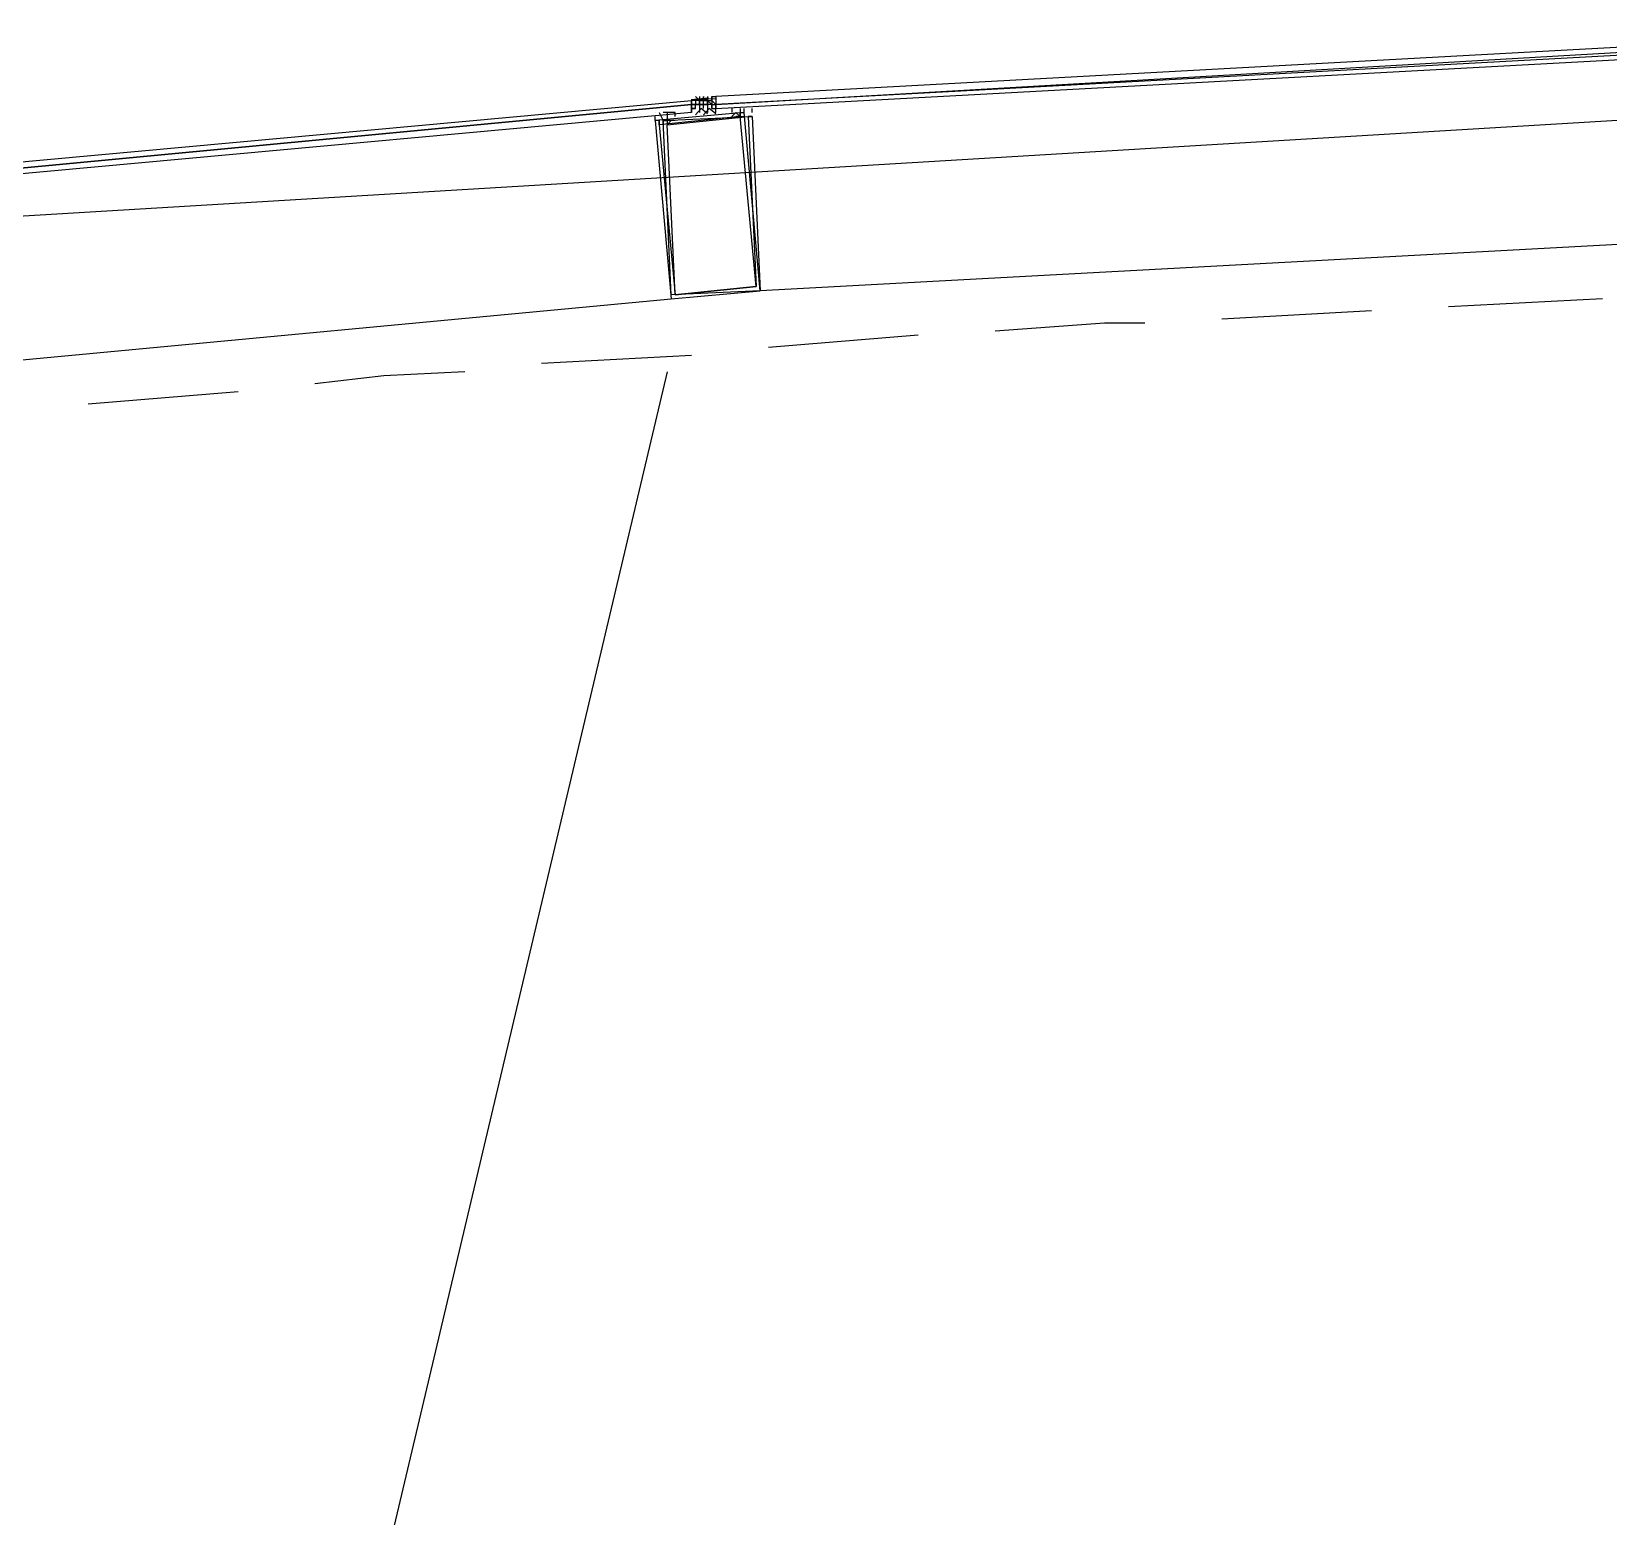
# Model space of a CAD drawing. Header units: feet. Extents: x -84 to 198, y -22 to 181.
# Drawn here: x 77.41 to 82.61, y 149.17 to 154.06 of the extents above; entities that cross this region are included whole.
import ezdxf

# ---------------------------------------------------------------- set-up
doc = ezdxf.new("R2010")
doc.units = ezdxf.units.FT
doc.layers.add('A-AREA-UNIDAD', color=30, linetype='CONTINUOUS')
doc.layers.add('A-LINEA', color=7, linetype='CONTINUOUS')

msp = doc.modelspace()

# ---------------------------------------------------------------- linework, layer by layer
at = {"layer": 'A-AREA-UNIDAD'}
msp.add_lwpolyline([(86.112, 153.9733), (76.032, 153.3689), (67.2, 152.0533), (60.16, 150.4533), (60.08, 150.2578), (59.44, 150.2578), (56.48, 149.4222)], dxfattribs=at)
at = {"layer": 'A-LINEA'}
for p, q in [((79.5854, 153.8338), (79.6431, 153.8391)), ((79.5867, 153.8311), (79.5867, 153.8311)), ((79.6, 153.8311), (79.5867, 153.8311)), ((79.6, 153.8311), (79.5867, 153.8311)), ((79.5867, 153.8178), (79.5867, 153.8311)), ((79.5867, 153.8311), (79.5867, 153.8311)), ((79.5867, 153.8311), (79.5867, 153.8311)), ((79.5867, 153.8311), (79.5867, 153.8311)), ((79.5867, 153.8311), (79.5867, 153.8311)), ((79.5867, 153.8311), (79.5867, 153.8311)), ((79.5867, 153.8311), (79.5867, 153.8311)), ((79.5867, 153.8311), (79.5867, 153.8311)), ((79.5867, 153.8311), (79.5867, 153.8311)), ((79.5867, 153.8311), (79.5867, 153.8311)), ((79.5867, 153.8178), (79.5867, 153.8311)), ((79.5867, 153.8178), (79.5867, 153.8311)), ((79.5867, 153.8311), (79.5867, 153.8311)), ((79.5867, 153.8311), (79.5867, 153.8311)), ((79.5867, 153.8311), (79.5867, 153.8311)), ((79.5867, 153.8311), (79.5867, 153.8311)), ((79.5867, 153.8311), (79.5867, 153.8311)), ((79.5867, 153.8311), (79.5867, 153.8178)), ((79.5867, 153.8311), (79.5867, 153.8311)), ((79.6, 153.8444), (79.6133, 153.8311)), ((79.6, 153.8311), (79.6, 153.8311)), ((79.6, 153.8311), (79.6, 153.8311)), ((79.6, 153.8311), (79.6, 153.8311)), ((79.6, 153.8311), (79.6, 153.8311)), ((79.6, 153.8311), (79.6, 153.8311)), ((79.6, 153.8311), (79.6, 153.8311)), ((79.6133, 153.8311), (79.6, 153.8311)), ((79.6, 153.8311), (79.6, 153.8311)), ((79.6, 153.8311), (79.6, 153.8311)), ((79.6133, 153.8311), (79.6, 153.8311)), ((79.6, 153.8311), (79.6, 153.8311)), ((79.6133, 153.8311), (79.6, 153.8311)), ((79.6, 153.8311), (79.6, 153.8311)), ((79.6, 153.8311), (79.6, 153.8311)), ((79.6089, 153.8346), (79.6668, 153.8378)), ((79.6133, 153.8444), (79.6133, 153.8444)), ((79.6133, 153.8444), (79.6133, 153.8311)), ((79.6133, 153.8444), (79.6133, 153.8311)), ((79.6133, 153.8311), (79.6133, 153.8311)), ((79.6133, 153.8311), (79.6267, 153.8311)), ((79.6133, 153.8311), (79.6267, 153.8311)), ((79.6267, 153.8311), (79.6133, 153.8311)), ((79.6133, 153.8311), (79.6133, 153.8311)), ((79.6133, 153.8311), (79.6133, 153.8311)), ((79.6133, 153.8311), (79.6133, 153.8311)), ((79.6267, 153.8311), (79.6133, 153.8311)), ((79.6267, 153.8311), (79.6133, 153.8311)), ((79.6133, 153.8311), (79.6133, 153.8178)), ((79.6133, 153.8311), (79.6133, 153.8311)), ((79.6133, 153.8311), (79.6133, 153.8178)), ((79.6133, 153.8311), (79.6267, 153.8311)), ((79.6133, 153.8311), (79.6133, 153.8311)), ((79.6133, 153.8311), (79.6133, 153.8311)), ((79.6267, 153.8311), (79.6133, 153.8311)), ((79.6133, 153.8311), (79.6133, 153.8311)), ((79.6133, 153.8311), (79.6133, 153.8311)), ((79.6133, 153.8311), (79.6133, 153.8311)), ((79.6133, 153.8311), (79.6133, 153.8311)), ((79.6133, 153.8311), (79.6133, 153.8311)), ((79.6133, 153.8311), (79.6133, 153.8311)), ((79.6133, 153.8178), (79.6133, 153.8311)), ((79.6133, 153.8311), (79.6133, 153.8311)), ((79.6133, 153.8311), (79.6133, 153.8311)), ((79.6133, 153.8311), (79.6133, 153.8311)), ((79.6133, 153.8311), (79.6133, 153.8311)), ((79.6133, 153.8311), (79.6133, 153.8311)), ((79.6133, 153.8311), (79.6133, 153.8311)), ((79.6133, 153.8311), (79.6133, 153.8311)), ((79.6133, 153.8311), (79.6133, 153.8311)), ((79.6267, 153.8311), (79.6133, 153.8311)), ((79.6133, 153.8311), (79.6133, 153.8311)), ((79.6133, 153.8311), (79.6133, 153.8311)), ((79.6133, 153.8311), (79.6133, 153.8311)), ((79.6133, 153.8311), (79.6133, 153.8311)), ((79.6133, 153.8311), (79.6133, 153.8311)), ((79.6133, 153.8311), (79.6133, 153.8311)), ((79.6133, 153.8311), (79.6133, 153.8311)), ((79.6133, 153.8311), (79.6133, 153.8311)), ((79.6133, 153.8311), (79.6133, 153.8311)), ((79.6133, 153.8311), (79.6133, 153.8311)), ((79.6133, 153.8311), (79.6267, 153.8311)), ((79.6133, 153.8311), (79.6133, 153.8311)), ((79.6133, 153.8311), (79.6133, 153.8178)), ((79.6133, 153.8311), (79.6133, 153.8311)), ((79.6133, 153.8311), (79.6133, 153.8311)), ((79.6133, 153.8311), (79.6133, 153.8311)), ((79.6133, 153.8311), (79.6133, 153.8311)), ((79.6133, 153.8311), (79.6133, 153.8311)), ((79.6133, 153.8178), (79.6133, 153.8311)), ((79.6133, 153.8311), (79.6133, 153.8311)), ((79.6133, 153.8311), (79.6133, 153.8311)), ((79.6133, 153.8311), (79.6133, 153.8311)), ((79.6267, 153.8311), (79.6267, 153.8444)), ((79.6267, 153.8311), (79.6267, 153.8444)), ((79.6267, 153.8444), (79.6267, 153.8444)), ((79.6267, 153.8444), (79.6267, 153.8444)), ((79.6267, 153.8444), (79.6267, 153.8311)), ((79.6267, 153.8311), (79.6267, 153.8311)), ((79.6267, 153.8311), (79.6267, 153.8311)), ((79.6267, 153.8178), (79.6267, 153.8311)), ((79.6267, 153.8311), (79.64, 153.8311)), ((79.6267, 153.8311), (79.6267, 153.8311)), ((79.6267, 153.8311), (79.6267, 153.8311)), ((79.6267, 153.8311), (79.6267, 153.8311)), ((79.6267, 153.8311), (79.6267, 153.8311)), ((79.6267, 153.8311), (79.6267, 153.8311)), ((79.6267, 153.8311), (79.6267, 153.8311)), ((79.6267, 153.8311), (79.6267, 153.8311)), ((79.6267, 153.8311), (79.6267, 153.8311)), ((79.6267, 153.8311), (79.6267, 153.8311)), ((79.6267, 153.8311), (79.6267, 153.8311)), ((79.6267, 153.8311), (79.6267, 153.8311)), ((79.6267, 153.8311), (79.6267, 153.8311)), ((79.6267, 153.8311), (79.6267, 153.8311)), ((79.6267, 153.8311), (79.6267, 153.8311)), ((79.6267, 153.8311), (79.6267, 153.8311)), ((79.6267, 153.8311), (79.6267, 153.8311)), ((79.6267, 153.8311), (79.6267, 153.8311)), ((79.6267, 153.8311), (79.6267, 153.8311)), ((79.6267, 153.8311), (79.6267, 153.8311)), ((79.6267, 153.8311), (79.6267, 153.8311)), ((79.6267, 153.8311), (79.6267, 153.8311)), ((79.64, 153.8311), (79.6267, 153.8311)), ((79.64, 153.8311), (79.6267, 153.8311)), ((79.6267, 153.8311), (79.6267, 153.8311)), ((79.64, 153.8311), (79.6267, 153.8311)), ((79.64, 153.8311), (79.6267, 153.8311)), ((79.6267, 153.8178), (79.6267, 153.8311)), ((79.6267, 153.8311), (79.6267, 153.8311)), ((79.6267, 153.8311), (79.6267, 153.8311)), ((79.6267, 153.8311), (79.6267, 153.8311)), ((79.6267, 153.8311), (79.6267, 153.8311)), ((79.6267, 153.8311), (79.6267, 153.8311)), ((79.6267, 153.8311), (79.6267, 153.8311)), ((79.6267, 153.8311), (79.6267, 153.8311)), ((79.6267, 153.8311), (79.6267, 153.8311)), ((79.6267, 153.8311), (79.6267, 153.8311)), ((79.6267, 153.8311), (79.6267, 153.8311)), ((79.6267, 153.8311), (79.6267, 153.8311)), ((79.6267, 153.8311), (79.6267, 153.8311)), ((79.6267, 153.8311), (79.6267, 153.8311)), ((79.6267, 153.8311), (79.6267, 153.8311)), ((79.6267, 153.8311), (79.6267, 153.8311)), ((79.6267, 153.8311), (79.6267, 153.8311)), ((79.6267, 153.8311), (79.6267, 153.8311)), ((79.6267, 153.8311), (79.6267, 153.8311)), ((79.6267, 153.8311), (79.6267, 153.8311)), ((79.6267, 153.8311), (79.6267, 153.8311)), ((79.6267, 153.8311), (79.6267, 153.8311)), ((79.6267, 153.8311), (79.6267, 153.8311)), ((79.6267, 153.8311), (79.6267, 153.8311)), ((79.6267, 153.8311), (79.6267, 153.8311)), ((79.6267, 153.8311), (79.6267, 153.8311)), ((79.64, 153.8444), (79.64, 153.8444)), ((79.64, 153.8444), (79.64, 153.8444)), ((79.64, 153.8444), (79.64, 153.8444)), ((79.64, 153.8311), (79.64, 153.8311)), ((79.64, 153.8311), (79.64, 153.8311)), ((79.64, 153.8311), (79.64, 153.8311)), ((79.64, 153.8311), (79.64, 153.8311)), ((79.64, 153.8311), (79.64, 153.8311)), ((79.64, 153.8178), (79.64, 153.8311)), ((79.64, 153.8311), (79.64, 153.8311)), ((79.64, 153.8311), (79.64, 153.8311)), ((79.64, 153.8311), (79.64, 153.8311)), ((79.64, 153.8311), (79.64, 153.8311)), ((79.64, 153.8311), (79.6533, 153.8311)), ((79.64, 153.8311), (79.64, 153.8311)), ((79.64, 153.8311), (79.64, 153.8311)), ((79.64, 153.8311), (79.64, 153.8311)), ((79.64, 153.8311), (79.64, 153.8311)), ((79.64, 153.8311), (79.64, 153.8311)), ((79.64, 153.8311), (79.64, 153.8311)), ((79.64, 153.8311), (79.64, 153.8311)), ((79.64, 153.8311), (79.64, 153.8311)), ((79.64, 153.8311), (79.64, 153.8311)), ((79.64, 153.8311), (79.6533, 153.8178)), ((79.64, 153.8311), (79.64, 153.8178)), ((79.64, 153.8311), (79.64, 153.8311)), ((79.64, 153.8311), (79.64, 153.8311)), ((79.64, 153.8311), (79.64, 153.8311)), ((79.64, 153.8311), (79.64, 153.8311)), ((79.64, 153.8311), (79.64, 153.8311)), ((79.64, 153.8311), (79.64, 153.8311)), ((79.64, 153.8311), (79.64, 153.8311)), ((79.64, 153.8178), (79.64, 153.8311)), ((79.64, 153.8311), (79.64, 153.8311)), ((79.64, 153.8311), (79.64, 153.8311)), ((79.64, 153.8311), (79.64, 153.8311)), ((79.6533, 153.8444), (79.6533, 153.8444)), ((79.6533, 153.8444), (79.6533, 153.8444)), ((79.6533, 153.8444), (79.6533, 153.8444)), ((79.6533, 153.8444), (79.6533, 153.8444)), ((79.6533, 153.8444), (79.6533, 153.8444)), ((79.6533, 153.8311), (79.6533, 153.8444)), ((79.6533, 153.8311), (79.6533, 153.8444)), ((79.6533, 153.8444), (79.6533, 153.8444)), ((79.6533, 153.8444), (79.6533, 153.8311)), ((79.6533, 153.8444), (79.6533, 153.8444)), ((79.6533, 153.8444), (79.6533, 153.8444)), ((79.6533, 153.8444), (79.6533, 153.8444)), ((79.6533, 153.8444), (79.6533, 153.8444)), ((79.6533, 153.8311), (79.6533, 153.8311)), ((79.6533, 153.8311), (79.6533, 153.8311)), ((79.6533, 153.8311), (79.6533, 153.8311)), ((79.6533, 153.8311), (79.6533, 153.8311)), ((79.6533, 153.8311), (79.6533, 153.8311)), ((79.6533, 153.8311), (79.6533, 153.8311)), ((79.6533, 153.8311), (79.6533, 153.8311)), ((79.6533, 153.8311), (79.6533, 153.8311)), ((79.6533, 153.8311), (79.6533, 153.8311)), ((79.6533, 153.8311), (79.6533, 153.8311)), ((79.6533, 153.8311), (79.6533, 153.8311)), ((79.6533, 153.8311), (79.6533, 153.8311)), ((79.6533, 153.8311), (79.6533, 153.8311)), ((79.6533, 153.8311), (79.6533, 153.8311)), ((79.6533, 153.8311), (79.6533, 153.8311)), ((79.6533, 153.8311), (79.6533, 153.8311)), ((79.6533, 153.8311), (79.6533, 153.8311)), ((79.6533, 153.8311), (79.6533, 153.8311)), ((79.6533, 153.8311), (79.6533, 153.8311)), ((79.6533, 153.8311), (79.6533, 153.8311)), ((79.6533, 153.8311), (79.6533, 153.8178)), ((79.6533, 153.8311), (79.6533, 153.8311)), ((79.6533, 153.8311), (79.6533, 153.8311)), ((79.6533, 153.8311), (79.6533, 153.8311)), ((79.6533, 153.8311), (79.6533, 153.8178)), ((79.6533, 153.8311), (79.6533, 153.8311)), ((79.6533, 153.8311), (79.6533, 153.8311)), ((79.6533, 153.8311), (79.6533, 153.8311)), ((79.6533, 153.8311), (79.6533, 153.8311)), ((79.6667, 153.8444), (79.6667, 153.8444)), ((79.6667, 153.8444), (79.6667, 153.8444)), ((79.4667, 153.7911), (79.4667, 153.7911)), ((79.48, 153.7911), (79.48, 153.7911)), ((79.48, 153.7778), (79.48, 153.7778)), ((79.4933, 153.7911), (79.4933, 153.7911)), ((79.4933, 153.7778), (79.4933, 153.7778)), ((79.5067, 153.7911), (79.5067, 153.7911)), ((79.5067, 153.7778), (79.5067, 153.7778)), ((79.5867, 153.8044), (79.5867, 153.8178)), ((79.5867, 153.8178), (79.5867, 153.8178)), ((79.6, 153.8178), (79.5867, 153.8178)), ((79.5867, 153.8178), (79.5867, 153.8178)), ((79.5867, 153.8178), (79.5867, 153.8178)), ((79.5867, 153.8178), (79.5867, 153.8178)), ((79.5867, 153.8178), (79.5867, 153.8178)), ((79.5867, 153.8178), (79.5867, 153.8178)), ((79.5867, 153.8178), (79.5867, 153.8178)), ((79.5867, 153.8178), (79.5867, 153.8178)), ((79.6, 153.8178), (79.5867, 153.8178)), ((79.5867, 153.8178), (79.5867, 153.8178)), ((79.5867, 153.8178), (79.6, 153.8178)), ((79.5867, 153.8178), (79.5867, 153.8178)), ((79.5867, 153.8044), (79.5867, 153.8044)), ((79.5867, 153.8044), (79.5867, 153.8044)), ((79.5867, 153.8044), (79.5867, 153.8044)), ((79.5867, 153.8044), (79.6, 153.8044)), ((79.5867, 153.8044), (79.5867, 153.8044)), ((79.5867, 153.8044), (79.5867, 153.8044)), ((79.6, 153.8044), (79.5867, 153.8044)), ((79.5867, 153.8044), (79.5867, 153.8044)), ((79.5867, 153.8044), (79.5867, 153.8044)), ((79.5867, 153.8044), (79.5867, 153.8044)), ((79.5867, 153.8044), (79.5867, 153.8044)), ((79.5867, 153.7911), (79.5867, 153.7911)), ((79.5867, 153.7911), (79.5867, 153.7911)), ((79.5867, 153.7911), (79.5867, 153.7911)), ((79.5867, 153.7911), (79.5867, 153.7911)), ((79.6, 153.8044), (79.6, 153.8178)), ((79.6, 153.8178), (79.6, 153.8178)), ((79.6, 153.8178), (79.6, 153.8178)), ((79.6, 153.8178), (79.6, 153.8178)), ((79.6, 153.8178), (79.6, 153.8178)), ((79.6, 153.8178), (79.6, 153.8178)), ((79.6, 153.8178), (79.6, 153.8178)), ((79.6, 153.8178), (79.6, 153.8178)), ((79.6, 153.8178), (79.6, 153.8178)), ((79.6, 153.8178), (79.6, 153.8178)), ((79.6, 153.8178), (79.6, 153.8178)), ((79.6, 153.8178), (79.6, 153.8178)), ((79.6, 153.8178), (79.6, 153.8178)), ((79.6, 153.8178), (79.6, 153.8178)), ((79.6, 153.8178), (79.6, 153.8178)), ((79.6, 153.8178), (79.6, 153.8178)), ((79.6, 153.8178), (79.6, 153.8178)), ((79.6, 153.8178), (79.6, 153.8178)), ((79.6, 153.8178), (79.6, 153.8178)), ((79.6, 153.8178), (79.6, 153.8178)), ((79.6, 153.8178), (79.6, 153.8178)), ((79.6, 153.8178), (79.6, 153.8178)), ((79.6, 153.8178), (79.6, 153.8178)), ((79.6, 153.8178), (79.6, 153.8178)), ((79.6, 153.8178), (79.6, 153.8178)), ((79.6, 153.8178), (79.6, 153.8178)), ((79.6, 153.8178), (79.6, 153.8178)), ((79.6, 153.8178), (79.6, 153.8178)), ((79.6, 153.8178), (79.6, 153.8178)), ((79.6, 153.8178), (79.6, 153.8178)), ((79.6, 153.8178), (79.6, 153.8178)), ((79.6, 153.8178), (79.6, 153.8178)), ((79.6, 153.8178), (79.6, 153.8178)), ((79.6, 153.8178), (79.6, 153.8178)), ((79.6, 153.8178), (79.6, 153.8178)), ((79.6, 153.8178), (79.6, 153.8178)), ((79.6, 153.8044), (79.6, 153.8044)), ((79.6, 153.8044), (79.6, 153.8044)), ((79.6, 153.8044), (79.6, 153.8044)), ((79.6, 153.8044), (79.6, 153.8044)), ((79.6, 153.8044), (79.6, 153.8044)), ((79.6133, 153.8178), (79.6133, 153.8178)), ((79.6133, 153.8178), (79.6133, 153.8178)), ((79.6133, 153.8178), (79.6267, 153.8178)), ((79.6133, 153.8178), (79.6133, 153.8178)), ((79.6133, 153.8178), (79.6133, 153.8178)), ((79.6133, 153.8178), (79.6133, 153.8178)), ((79.6133, 153.8178), (79.6133, 153.8178)), ((79.6133, 153.8178), (79.6133, 153.8178)), ((79.6133, 153.8178), (79.6133, 153.8178)), ((79.6133, 153.8178), (79.6133, 153.8178)), ((79.6133, 153.8178), (79.6133, 153.8178)), ((79.6133, 153.8178), (79.6133, 153.8178)), ((79.6133, 153.8178), (79.6133, 153.8178)), ((79.6133, 153.8178), (79.6133, 153.8178)), ((79.6133, 153.8178), (79.6133, 153.8178)), ((79.6133, 153.8178), (79.6133, 153.8178)), ((79.6133, 153.8178), (79.6133, 153.8178)), ((79.6133, 153.8178), (79.6133, 153.8178)), ((79.6133, 153.8178), (79.6133, 153.8178)), ((79.6133, 153.8178), (79.6133, 153.8178)), ((79.6133, 153.8178), (79.6133, 153.8178)), ((79.6133, 153.8178), (79.6133, 153.8178)), ((79.6133, 153.8178), (79.6133, 153.8178)), ((79.6133, 153.8178), (79.6133, 153.8178)), ((79.6133, 153.8178), (79.6133, 153.8178)), ((79.6133, 153.8178), (79.6133, 153.8178)), ((79.6133, 153.8178), (79.6133, 153.8178)), ((79.6133, 153.8178), (79.6133, 153.8178)), ((79.6133, 153.8178), (79.6133, 153.8178)), ((79.6133, 153.8178), (79.6133, 153.8178)), ((79.6133, 153.8178), (79.6133, 153.8178)), ((79.6267, 153.8178), (79.6133, 153.8178)), ((79.6133, 153.8178), (79.6133, 153.8178)), ((79.6133, 153.8178), (79.6133, 153.8178)), ((79.6133, 153.8178), (79.6133, 153.8178)), ((79.6267, 153.8178), (79.6133, 153.8178)), ((79.6267, 153.8178), (79.6133, 153.8178)), ((79.6133, 153.8178), (79.6133, 153.8178)), ((79.6133, 153.8178), (79.6133, 153.8178)), ((79.6133, 153.8178), (79.6133, 153.8178)), ((79.6133, 153.8178), (79.6133, 153.8178)), ((79.6133, 153.8178), (79.6133, 153.8178)), ((79.6133, 153.8178), (79.6133, 153.8178)), ((79.6133, 153.8178), (79.6133, 153.8178)), ((79.6133, 153.8178), (79.6133, 153.8178)), ((79.6133, 153.8178), (79.6133, 153.8178)), ((79.6133, 153.8178), (79.6133, 153.8178)), ((79.6133, 153.8178), (79.6133, 153.8178)), ((79.6133, 153.8178), (79.6133, 153.8178)), ((79.6133, 153.8044), (79.6133, 153.8044)), ((79.6133, 153.8044), (79.6133, 153.8044)), ((79.6133, 153.8044), (79.6133, 153.8044)), ((79.6133, 153.8044), (79.6133, 153.8044)), ((79.6133, 153.8044), (79.6133, 153.8044)), ((79.6133, 153.8044), (79.6133, 153.8044)), ((79.6133, 153.8044), (79.6133, 153.8044)), ((79.6133, 153.8044), (79.6133, 153.8044)), ((79.6133, 153.8044), (79.6133, 153.8044)), ((79.6133, 153.8044), (79.6133, 153.8044)), ((79.6133, 153.8044), (79.6133, 153.8044)), ((79.6133, 153.8044), (79.6133, 153.8044)), ((79.6133, 153.8044), (79.6133, 153.8044)), ((79.6133, 153.8044), (79.6133, 153.8044)), ((79.6133, 153.8044), (79.6133, 153.8044)), ((79.6133, 153.8044), (79.6133, 153.8044)), ((79.6133, 153.8044), (79.6133, 153.8044)), ((79.6267, 153.8178), (79.6267, 153.8178)), ((79.6267, 153.8178), (79.6267, 153.8178)), ((79.6267, 153.8178), (79.6267, 153.8178)), ((79.6267, 153.8178), (79.6267, 153.8178)), ((79.6267, 153.8178), (79.6267, 153.8178)), ((79.6267, 153.8178), (79.6267, 153.8178)), ((79.6267, 153.8178), (79.6267, 153.8178)), ((79.6267, 153.8178), (79.6267, 153.8178)), ((79.6267, 153.8178), (79.6267, 153.8178)), ((79.6267, 153.8178), (79.6267, 153.8178)), ((79.6267, 153.8178), (79.6267, 153.8178)), ((79.6267, 153.8178), (79.6267, 153.8178)), ((79.6267, 153.8178), (79.6267, 153.8178)), ((79.6267, 153.8178), (79.6267, 153.8178)), ((79.6267, 153.8178), (79.6267, 153.8178)), ((79.6267, 153.8178), (79.6267, 153.8178)), ((79.6267, 153.8178), (79.6267, 153.8178)), ((79.6267, 153.8178), (79.6267, 153.8178)), ((79.6267, 153.8178), (79.6267, 153.8178)), ((79.6267, 153.8178), (79.6267, 153.8178)), ((79.6267, 153.8178), (79.6267, 153.8178)), ((79.64, 153.8178), (79.6267, 153.8178)), ((79.6267, 153.8178), (79.6267, 153.8178)), ((79.6267, 153.8178), (79.6267, 153.8178)), ((79.64, 153.8178), (79.6267, 153.8178)), ((79.6267, 153.8178), (79.6267, 153.8178)), ((79.6267, 153.8178), (79.6267, 153.8178)), ((79.6267, 153.8178), (79.6267, 153.8178)), ((79.6267, 153.8178), (79.6267, 153.8178)), ((79.6267, 153.8178), (79.6267, 153.8178)), ((79.6267, 153.8178), (79.6267, 153.8178)), ((79.64, 153.8178), (79.6267, 153.8178)), ((79.6267, 153.8178), (79.6267, 153.8178)), ((79.6267, 153.8044), (79.6267, 153.8178)), ((79.6267, 153.8178), (79.6267, 153.8178)), ((79.6267, 153.8178), (79.6267, 153.8178)), ((79.6267, 153.8178), (79.6267, 153.8178)), ((79.6267, 153.8178), (79.6267, 153.8178)), ((79.6267, 153.8178), (79.6267, 153.8178)), ((79.6267, 153.8178), (79.6267, 153.8178)), ((79.6267, 153.8178), (79.6267, 153.8178)), ((79.6267, 153.8178), (79.6267, 153.8178)), ((79.6267, 153.8178), (79.6267, 153.8178)), ((79.6267, 153.8178), (79.6267, 153.8178)), ((79.6267, 153.8178), (79.6267, 153.8178)), ((79.6267, 153.8178), (79.6267, 153.8178)), ((79.6267, 153.8178), (79.64, 153.8178)), ((79.6267, 153.8178), (79.64, 153.8178)), ((79.6267, 153.8044), (79.6267, 153.8044)), ((79.6267, 153.8044), (79.6267, 153.8044)), ((79.6267, 153.8044), (79.6267, 153.8044)), ((79.6267, 153.8044), (79.6267, 153.8044)), ((79.6267, 153.8044), (79.6267, 153.8044)), ((79.64, 153.8178), (79.64, 153.8178)), ((79.64, 153.8178), (79.64, 153.8178)), ((79.64, 153.8178), (79.64, 153.8178)), ((79.64, 153.8178), (79.64, 153.8178)), ((79.64, 153.8178), (79.64, 153.8178)), ((79.64, 153.8178), (79.64, 153.8178)), ((79.64, 153.8178), (79.64, 153.8178)), ((79.64, 153.8178), (79.64, 153.8178)), ((79.6533, 153.8178), (79.64, 153.8178)), ((79.64, 153.8178), (79.64, 153.8178)), ((79.6533, 153.8178), (79.64, 153.8178)), ((79.64, 153.8178), (79.64, 153.8178)), ((79.64, 153.8178), (79.64, 153.8178)), ((79.64, 153.8178), (79.64, 153.8178)), ((79.64, 153.8178), (79.64, 153.8178)), ((79.64, 153.8178), (79.64, 153.8178)), ((79.64, 153.8178), (79.64, 153.8178)), ((79.64, 153.8178), (79.64, 153.8178)), ((79.64, 153.8178), (79.64, 153.8178)), ((79.64, 153.8178), (79.64, 153.8178)), ((79.64, 153.8178), (79.64, 153.8178)), ((79.64, 153.8178), (79.64, 153.8178)), ((79.64, 153.8178), (79.64, 153.8178)), ((79.64, 153.8178), (79.64, 153.8178)), ((79.64, 153.8178), (79.64, 153.8178)), ((79.64, 153.8178), (79.64, 153.8178)), ((79.64, 153.8178), (79.64, 153.8178)), ((79.64, 153.8178), (79.64, 153.8178)), ((79.64, 153.8178), (79.64, 153.8178)), ((79.64, 153.8178), (79.64, 153.8178)), ((79.64, 153.8178), (79.64, 153.8178)), ((79.64, 153.8044), (79.64, 153.8044)), ((79.64, 153.8044), (79.64, 153.8044)), ((79.64, 153.8044), (79.64, 153.8044)), ((79.64, 153.8044), (79.64, 153.8044)), ((79.64, 153.8044), (79.64, 153.8044)), ((79.64, 153.8044), (79.64, 153.8044)), ((79.64, 153.8044), (79.64, 153.8044)), ((79.64, 153.8044), (79.64, 153.8044)), ((79.64, 153.8044), (79.64, 153.8044)), ((79.64, 153.8044), (79.64, 153.8044)), ((79.64, 153.8044), (79.64, 153.8044)), ((79.64, 153.8044), (79.64, 153.8044)), ((79.64, 153.8044), (79.64, 153.8044)), ((79.64, 153.8044), (79.64, 153.8044)), ((79.6533, 153.8178), (79.6533, 153.8178)), ((79.6533, 153.8178), (79.6533, 153.8178)), ((79.6533, 153.8178), (79.6667, 153.8178)), ((79.6533, 153.8178), (79.6667, 153.8178)), ((79.6533, 153.8178), (79.6533, 153.8178)), ((79.6533, 153.8178), (79.6533, 153.8178)), ((79.6533, 153.8178), (79.6533, 153.8178)), ((79.6533, 153.8178), (79.6533, 153.8178)), ((79.6533, 153.8178), (79.6533, 153.8178)), ((79.6533, 153.8178), (79.6533, 153.8178)), ((79.6533, 153.8178), (79.6533, 153.8178)), ((79.6533, 153.8178), (79.6533, 153.8178)), ((79.6533, 153.8178), (79.6533, 153.8044)), ((79.6533, 153.8178), (79.6533, 153.8044)), ((79.6533, 153.8178), (79.6533, 153.8178)), ((79.6533, 153.8178), (79.6533, 153.8178)), ((79.6533, 153.8178), (79.6533, 153.8178)), ((79.6533, 153.8178), (79.6533, 153.8178)), ((79.6533, 153.8178), (79.6533, 153.8178)), ((79.6533, 153.8178), (79.6533, 153.8178)), ((79.6533, 153.8178), (79.6533, 153.8178)), ((79.6533, 153.8178), (79.6533, 153.8178)), ((79.6533, 153.8178), (79.6533, 153.8178)), ((79.6533, 153.8044), (79.6533, 153.8044)), ((79.6533, 153.8044), (79.6667, 153.8044)), ((79.6533, 153.8044), (79.6533, 153.8044)), ((79.6533, 153.8044), (79.6533, 153.8044)), ((79.6533, 153.8044), (79.6533, 153.8044)), ((79.6533, 153.8044), (79.6533, 153.8044)), ((79.6533, 153.8044), (79.6533, 153.8044)), ((79.6667, 153.8178), (79.6667, 153.8178)), ((79.6667, 153.8178), (79.6667, 153.8178)), ((79.6667, 153.8178), (79.6667, 153.8178)), ((79.6667, 153.8044), (79.6667, 153.8044)), ((79.6667, 153.8044), (79.6667, 153.8044)), ((79.6667, 153.8044), (79.6667, 153.8044)), ((79.6667, 153.8044), (79.6667, 153.8044)), ((79.6667, 153.7911), (79.6667, 153.7911)), ((79.7333, 153.8044), (79.7333, 153.8044)), ((79.7333, 153.8044), (79.7333, 153.8044)), ((79.76, 153.8178), (79.76, 153.8178)), ((79.76, 153.8044), (79.76, 153.8044)), ((79.76, 153.8044), (79.76, 153.8044)), ((79.76, 153.7778), (79.76, 153.7778)), ((79.7733, 153.7778), (79.7733, 153.7778)), ((79.48, 153.7644), (79.48, 153.7644)), ((79.4933, 153.7644), (79.4933, 153.7511)), ((79.5067, 153.7644), (79.5067, 153.7644)), ((83.52, 153.4044), (79.8133, 153.2044)), ((75.8267, 152.8311), (79.52, 153.1778)), ((82.5867, 153.1778), (82.08, 153.1511)), ((81.8267, 153.1378), (81.3333, 153.1111)), ((80.3333, 153.0578), (79.84, 153.0178)), ((79.5867, 152.9911), (79.0933, 152.9644)), ((79.5067, 152.9378), (77.48, 144.3778)), ((78.0933, 152.8711), (77.6, 152.8311))]:
    msp.add_line(p, q, dxfattribs=at)
for points in [[(83.6, 154.0578), (79.6667, 153.8444), (79.6667, 153.8178), (83.6, 154.0444), (83.6, 154.0578)], [(83.6, 154.0311), (79.6667, 153.8178), (79.6667, 153.8044), (83.6, 154.0178), (83.6, 154.0311)], [(75.6533, 153.4711), (79.5867, 153.8311), (79.5867, 153.8178), (75.6533, 153.4444), (75.6533, 153.4578), (75.6533, 153.4711)], [(79.5867, 153.7911), (79.5867, 153.8044), (79.5867, 153.8178), (79.5867, 153.8311)], [(79.6133, 153.8311), (79.6133, 153.8178), (79.6, 153.8178), (79.6133, 153.8178), (79.6133, 153.8044), (79.6133, 153.7911)], [(79.6133, 153.8311), (79.6, 153.8311), (79.6, 153.8178)], [(79.6267, 153.8178), (79.6267, 153.8178), (79.6267, 153.8311)], [(79.6267, 153.8178), (79.6267, 153.8178), (79.6267, 153.8311)], [(79.64, 153.8444), (79.64, 153.8178), (79.64, 153.8044), (79.64, 153.7911)], [(79.6667, 153.7911), (79.6667, 153.8044), (79.6667, 153.8178), (79.6533, 153.8311), (79.6533, 153.8444), (79.6667, 153.8444)], [(75.6533, 153.4444), (79.5867, 153.8178), (79.5867, 153.8044), (79.5867, 153.7911), (75.6533, 153.4311), (75.6533, 153.4444)], [(79.52, 153.1778), (79.8133, 153.2044), (79.76, 153.7911), (79.4667, 153.7644), (79.52, 153.1778)], [(79.48, 153.7511), (79.48, 153.7511), (79.48, 153.7511), (79.48, 153.7511), (79.48, 153.7644), (79.48, 153.7644), (79.4667, 153.7644), (79.4667, 153.7644), (79.4667, 153.7778), (79.4667, 153.7778)], [(79.48, 153.7911), (79.4933, 153.7644), (79.4933, 153.7644), (79.5067, 153.7644), (79.5067, 153.7644), (79.5067, 153.7644), (79.5067, 153.7644), (79.5067, 153.7644), (79.5067, 153.7511)], [(79.5333, 153.1911), (79.8, 153.2178), (79.7467, 153.7778), (79.48, 153.7511), (79.5333, 153.1911)], [(79.52, 153.7911), (79.5067, 153.7911), (79.5067, 153.7911), (79.4933, 153.7911), (79.4933, 153.7911), (79.4933, 153.7911)], [(79.5067, 153.7911), (79.5067, 153.7644), (79.5067, 153.7644), (79.4933, 153.7644), (79.4933, 153.7644), (79.4933, 153.7511), (79.4933, 153.7511), (79.4933, 153.7511), (79.4933, 153.7511), (79.4933, 153.7511)], [(79.8133, 153.2044), (79.52, 153.1911), (79.4933, 153.7644), (79.7867, 153.7778), (79.8133, 153.2044)], [(79.8, 153.2178), (79.5333, 153.1911), (79.5067, 153.7511), (79.7733, 153.7778), (79.8, 153.2178)], [(79.5333, 153.7778), (79.5333, 153.7911), (79.5333, 153.7911), (79.52, 153.7911), (79.52, 153.7911)], [(79.6399, 153.7864), (79.6187, 153.8044), (79.6, 153.7838)], [(79.6665, 153.7867), (79.645, 153.8044), (79.6267, 153.7834)], [(79.6533, 153.8044), (79.6533, 153.8178), (79.6667, 153.8178)], [(79.72, 153.7778), (79.7333, 153.7911), (79.7333, 153.7911), (79.7467, 153.7778), (79.7333, 153.7778), (79.7333, 153.7778), (79.7467, 153.7778), (79.7467, 153.7778), (79.7467, 153.7778), (79.7467, 153.7778), (79.7467, 153.7778), (79.7467, 153.7911), (79.7467, 153.7911), (79.76, 153.7911), (79.76, 153.7911), (79.76, 153.8044), (79.76, 153.8044)], [(79.72, 153.8044), (79.72, 153.8044), (79.72, 153.8044), (79.72, 153.7911), (79.72, 153.7911)], [(79.7467, 153.8044), (79.7467, 153.8044), (79.7467, 153.8044), (79.7467, 153.7778), (79.7467, 153.7778), (79.76, 153.7778), (79.76, 153.7778), (79.76, 153.7778), (79.76, 153.7778), (79.76, 153.7778), (79.76, 153.7778)], [(79.7467, 153.8044), (79.7467, 153.8044), (79.7467, 153.8044)], [(79.7733, 153.8044), (79.7733, 153.8044), (79.7733, 153.8044)], [(79.7867, 153.7778), (79.7733, 153.7778), (79.7733, 153.7778), (79.7733, 153.7778), (79.7733, 153.7778), (79.7733, 153.7778), (79.7733, 153.7778), (79.7733, 153.7778)], [(79.7733, 153.7778), (79.7733, 153.7778), (79.7733, 153.7778)], [(79.7867, 153.7911), (79.7867, 153.7911), (79.7867, 153.8044), (79.7867, 153.8044), (79.7867, 153.8044)], [(79.48, 153.7644), (79.48, 153.7511), (79.48, 153.7511)], [(79.5067, 153.7511), (79.52, 153.7644), (79.52, 153.7644), (79.5067, 153.7644), (79.5067, 153.7644)], [(79.5333, 153.7644), (79.5333, 153.7644), (79.52, 153.7644), (79.52, 153.7644)], [(81.08, 153.0978), (80.9467, 153.0978), (80.5867, 153.0711)], [(78.84, 152.9378), (78.5733, 152.9244), (78.3467, 152.8978)]]:
    msp.add_lwpolyline(points, dxfattribs=at)
for points in [[(79.7467, 153.7911), (79.7467, 153.7911), (79.7467, 153.7778), (79.7467, 153.7778)], [(79.5067, 153.7644), (79.5067, 153.7644), (79.5067, 153.7644), (79.5067, 153.7644)]]:
    msp.add_lwpolyline(points, close=True, dxfattribs=at)

doc.saveas('drawing.dxf')
